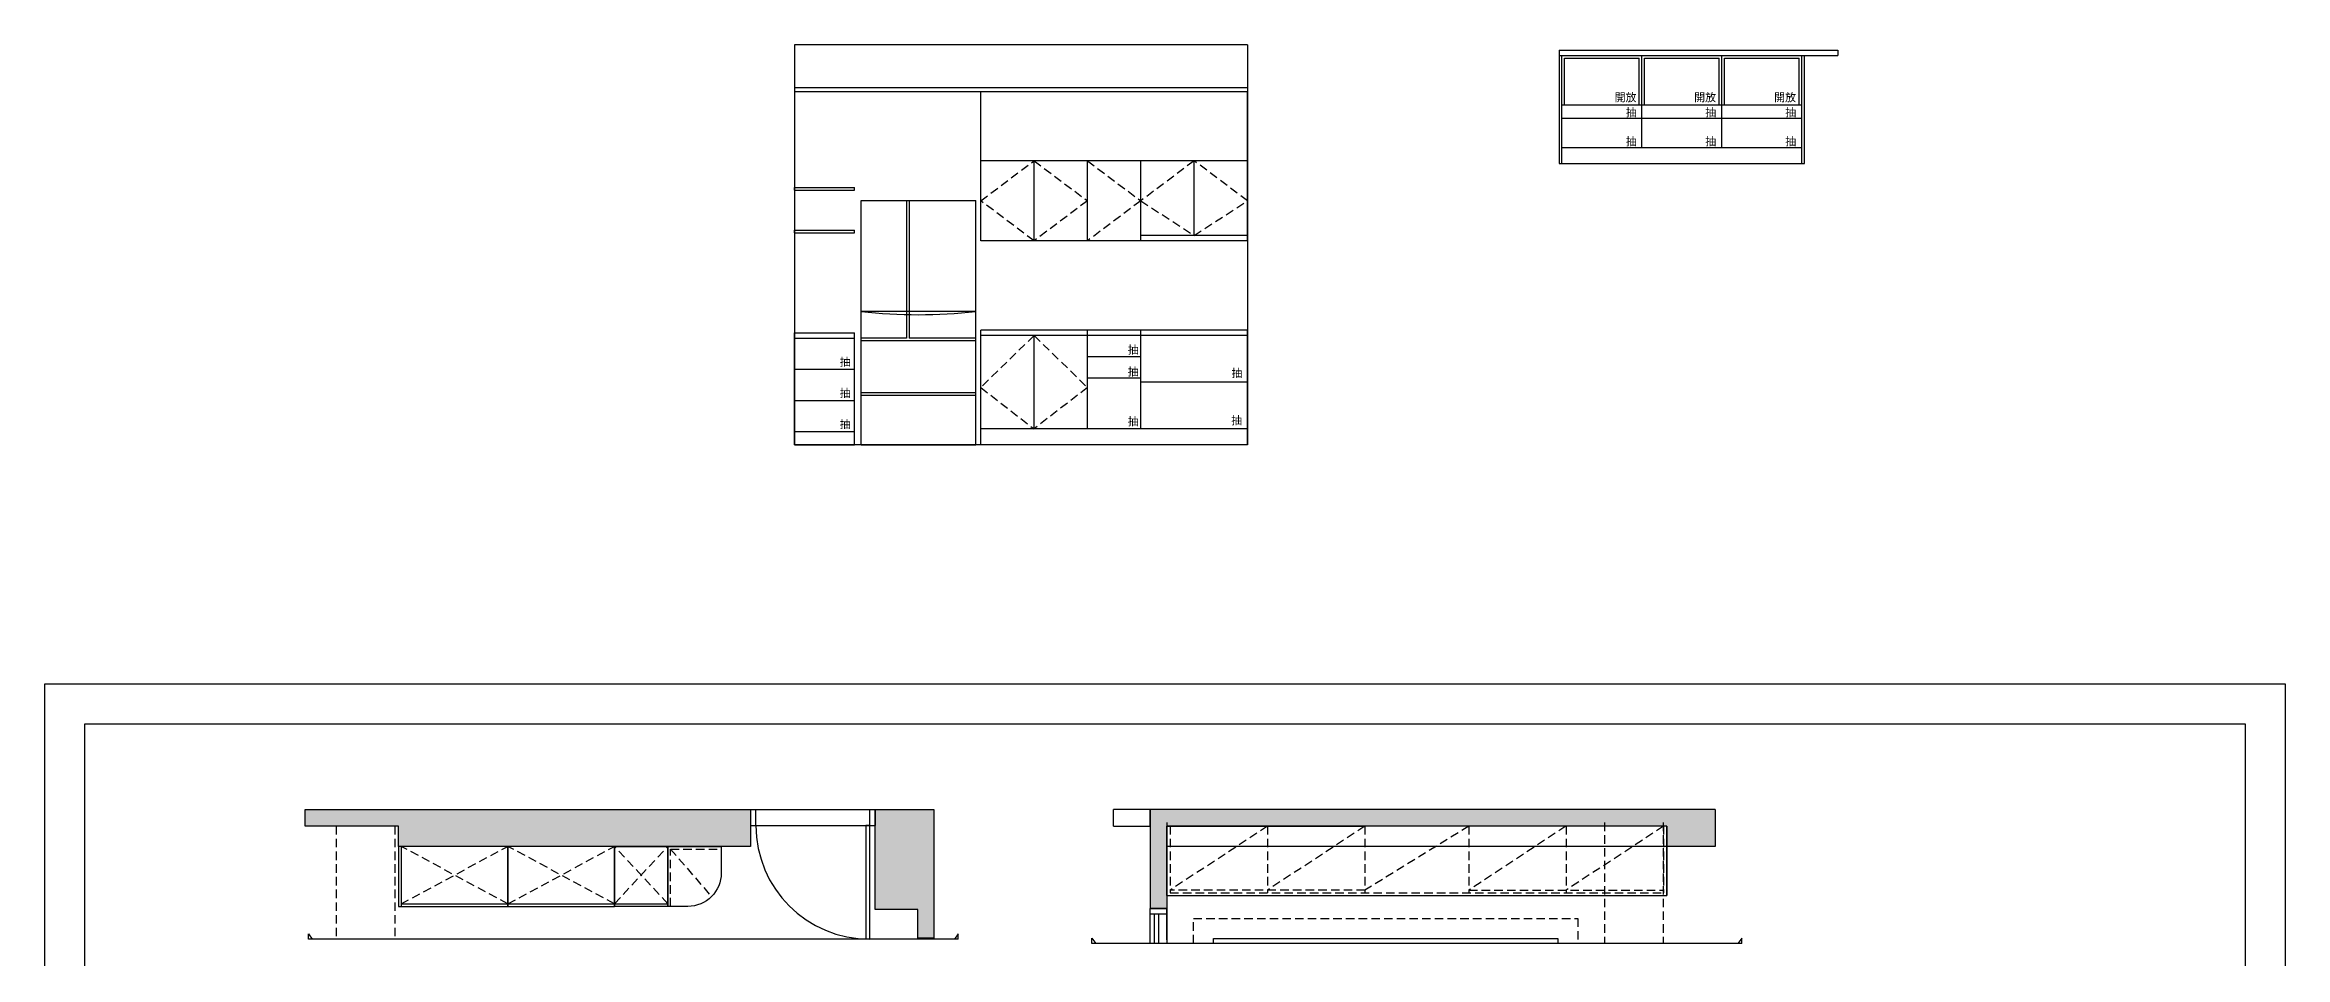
# Model space of a CAD drawing. Header units: millimetres. Extents: x -2628 to 3435, y -3699 to 2704.
# Drawn here: x 1698 to 3378, y -340 to 344 of the extents above; entities that cross this region are included whole.
import ezdxf
from ezdxf.enums import TextEntityAlignment as Align

# ---------------------------------------------------------------- set-up
doc = ezdxf.new("R2010")
doc.units = ezdxf.units.MM
doc.linetypes.add('HIDDEN', pattern=[9.525, 6.35, -3.175])
for name, color, linetype in [('02-結構樑', 252, 'HIDDEN'), ('03-結構牆', 253, 'Continuous'), ('04-門線', 94, 'Continuous'), ('05-窗線', 150, 'Continuous'), ('06-傢俱', 6, 'Continuous'), ('10-標註', 140, 'Continuous'), ('11-填充', 8, 'Continuous'), ('12-天花板', 120, 'Continuous'), ('圖框', 255, 'Continuous')]:
    doc.layers.add(name, color=color, linetype=linetype)
doc.layers.add('不出圖', color=235, linetype='Continuous', plot=False)
doc.styles.get("Standard").update_dxf_attribs({"font": 'arial.ttf'})

# ---------------------------------------------------------------- blocks, each defined once
blk = doc.blocks.new('冰箱立面')
at = {"layer": '06-傢俱'}
for p, q in [((0, 0), (0, 183.3)), ((0, 183.3), (86, 183.3)), ((34, 183.3), (34, 80)), ((36, 183.3), (36, 80)), ((86, 0), (86, 183.3)), ((86, 100), (0, 100)), ((34, 80), (0, 80)), ((86, 78), (0, 78)), ((86, 80), (36, 80)), ((86, 39), (0, 39)), ((86, 37), (0, 37)), ((0, 0), (86, 0))]:
    blk.add_line(p, q, dxfattribs=at)
blk.add_arc((43, 495.4), 397.8, 263.794, 276.206, dxfattribs=at)
blk = doc.blocks.new('門93')
at = {"layer": '04-門線'}
for p, q in [((0, 0), (-12, 0)), ((-12, 0), (-12, -93.3)), ((0, 0), (0, -93.3)), ((-12, -4), (0, -4)), ((-12, -89.3), (0, -89.3)), ((-12, -93.3), (0, -93.3))]:
    blk.add_line(p, q, dxfattribs=at)
blk.add_lwpolyline([(-97.3, -89.3), (-12, -89.3), (-12, -86.3), (-97.2, -86.3)], dxfattribs=at)
blk.add_arc((-12, -89.3), 85.3, 90, 180, dxfattribs=at)
blk = doc.blocks.new('廚櫃')
at = {"layer": '06-傢俱'}
for p, q in [((2, 0), (0, 0)), ((0, 0), (0, -45)), ((0, -45), (2, -45)), ((2, -43), (202, -43))]:
    blk.add_line(p, q, dxfattribs=at)
at = {"layer": '06-傢俱', "linetype": 'HIDDEN'}
for p, q in [((2, -43), (82, 0)), ((82, -43), (2, 0)), ((82, -43), (162, 0)), ((162, -43), (82, 0)), ((162, -43), (202, 0)), ((202, -43), (162, 0)), ((204, -45), (204, -2)), ((204, -2), (242, -2)), ((204, -2), (234.7, -37.7))]:
    blk.add_line(p, q, dxfattribs=at)
at = {"layer": '06-傢俱'}
for points in [[(2, 0), (2, -45), (82, -45), (82, 0)], [(82, 0), (82, -45), (162, -45), (162, 0)], [(162, -45), (162, 0), (162, 0), (162, -45)], [(162, -45), (162, 0), (202, 0), (202, -45)]]:
    blk.add_lwpolyline(points, close=True, dxfattribs=at)
blk.add_lwpolyline([(202, -45), (202, 0), (242, 0), (242, -20, -0.414214), (217, -45)], format="xyb", close=True, dxfattribs=at)
blk = doc.blocks.new('電視櫃')
at = {"layer": '06-傢俱'}
for p, q in [((-52, 0), (-52, -375)), ((-52, 0), (0, 0)), ((-15.2, -375), (-15.2, 0)), ((0, 0), (0, -2.5)), ((0, -2.5), (0, -39)), ((0, -2.5), (0, -75.5)), ((0, -75.5), (0, -148.5)), ((0, -226.2), (0, -148.5)), ((0, -299.2), (0, -226.2)), ((0, -372.2), (0, -299.2)), ((-52, -375), (0, -375)), ((0, -375), (-52, -375)), ((0, -375), (0, -372.2))]:
    blk.add_line(p, q, dxfattribs=at)
at = {"layer": '06-傢俱', "linetype": 'HIDDEN'}
for p, q in [((0, -2.5), (-50, -2.5)), ((-50, -2.5), (-50, -372.5)), ((-48, -148.5), (-48, -2.5)), ((0, -75.5), (-48, -2.5)), ((0, -75.5), (-50, -75.5)), ((0, -148.5), (-48, -75.5)), ((0, -148.5), (-50, -148.5)), ((0, -226.5), (-48, -148.5)), ((0, -226.5), (-50, -226.5)), ((-48, -226.5), (-48, -372.5)), ((0, -299.2), (-48, -226.5)), ((0, -299.5), (-50, -299.5)), ((0, -372.5), (-48, -299.5)), ((-48, -372.5), (-50, -372.5)), ((0, -372.5), (-48, -372.5))]:
    blk.add_line(p, q, dxfattribs=at)

msp = doc.modelspace()

# ---------------------------------------------------------------- hatches: boundary and pattern name
at = {"layer": '03-結構牆'}
h = msp.add_hatch(color=256, dxfattribs=at)
h.dxf.hatch_style = 1
h.paths.add_polyline_path([(2526.93, -229.14), (2526.93, -241.64), (2526.93, -303.39), (2539.43, -303.39), (2539.43, -241.64), (2541.93, -241.64), (2614.93, -241.64), (2687.93, -241.64), (2765.93, -241.64), (2844.43, -241.64), (2914.43, -241.64), (2914.43, -256.84), (2950.64, -256.84), (2950.64, -229.14)])
at = {"layer": '11-填充', "linetype": 'HIDDEN'}
h = msp.add_hatch(color=256, dxfattribs=at)
h.dxf.hatch_style = 1
h.paths.add_polyline_path([(2227.29, -256.84), (2227.29, -229.14), (1893.29, -229.14), (1893.29, -241.64), (1963.29, -241.64), (1963.29, -256.84)])
h.paths.add_polyline_path([(2320.59, -304.24), (2352.79, -304.24), (2352.79, -325.76), (2364.79, -325.76), (2364.79, -229.14), (2320.59, -229.14), (2320.59, -243.14)])

# ---------------------------------------------------------------- linework, layer by layer
at = {"layer": '02-結構樑'}
for p, q in [((1916.49, -241.64), (1916.49, -326.46)), ((1960.49, -241.64), (1960.49, -325.76)), ((2867.63, -238.99), (2867.63, -329.61)), ((2911.63, -238.99), (2911.63, -329.61))]:
    msp.add_line(p, q, dxfattribs=at)
at = {"layer": '03-結構牆'}
for p, q in [((2260.27, 344.33), (2260.27, 44.33)), ((2599.87, 344.33), (2260.27, 344.33)), ((2599.87, 344.33), (2599.87, 44.33)), ((2260.27, 312.33), (2599.87, 312.33)), ((2260.27, 309.33), (2599.87, 309.33)), ((2599.87, 44.33), (2260.27, 44.33)), ((2227.29, -229.14), (2227.29, -243.14)), ((2499.45, -241.64), (2499.45, -229.14)), ((2950.64, -229.14), (2526.93, -229.14)), ((2526.93, -229.14), (2526.93, -303.39)), ((2526.93, -241.64), (2526.93, -229.14)), ((2950.64, -229.14), (2950.64, -256.84)), ((2539.43, -238.99), (2539.43, -290.99)), ((2539.43, -303.39), (2526.93, -303.39))]:
    msp.add_line(p, q, dxfattribs=at)
msp.add_lwpolyline([(2227.29, -256.84), (1963.29, -256.84), (1963.29, -241.64), (1893.29, -241.64), (1893.29, -229.14), (2227.29, -229.14)], close=True, dxfattribs=at)
for points in [[(2320.59, -229.14), (2364.79, -229.14), (2364.79, -325.76), (2352.79, -325.76), (2352.79, -304.24), (2320.59, -304.24), (2320.59, -243.14), (2320.59, -229.14), (2320.59, -241.14)], [(2526.93, -229.14), (2499.45, -229.14)], [(2499.45, -241.64), (2526.93, -241.64)], [(2950.64, -256.84), (2914.43, -256.84), (2914.43, -256.84), (2914.43, -241.64), (2844.43, -241.64), (2765.93, -241.64), (2687.93, -241.64), (2614.93, -241.64), (2541.93, -241.64), (2539.43, -241.64), (2539.43, -306.04)]]:
    msp.add_lwpolyline(points, dxfattribs=at)
at = {"layer": '05-窗線'}
for p, q in [((2526.93, -303.39), (2539.43, -303.39)), ((2526.93, -303.39), (2539.43, -303.39)), ((2526.93, -329.61), (2526.93, -303.39)), ((2526.93, -307.39), (2539.43, -307.39)), ((2539.43, -303.39), (2539.43, -329.61)), ((2539.43, -326.96), (2539.43, -303.39))]:
    msp.add_line(p, q, dxfattribs=at)
at = {"layer": '05-窗線', "color": 4}
for p, q in [((2530.18, -307.39), (2533.18, -307.39)), ((2530.18, -329.61), (2530.18, -307.39)), ((2533.18, -307.39), (2533.18, -329.61))]:
    msp.add_line(p, q, dxfattribs=at)
at = {"layer": '06-傢俱'}
for p, q in [((2833.65, 340.21), (2833.65, 255.21)), ((2833.65, 340.21), (2835.65, 340.21)), ((2833.65, 340.21), (3042.65, 340.21)), ((2833.65, 336.21), (3042.65, 336.21)), ((2835.65, 255.21), (2835.65, 336.21)), ((2895.65, 267.21), (2895.65, 336.21)), ((2955.65, 267.21), (2955.65, 336.21)), ((3015.65, 255.21), (3015.65, 336.21)), ((3017.65, 255.21), (3017.65, 336.21)), ((3042.65, 340.21), (3042.65, 336.21)), ((2837.65, 334.21), (2893.65, 334.21)), ((2837.65, 299.21), (2837.65, 334.21)), ((2893.65, 299.21), (2893.65, 334.21)), ((2897.65, 299.21), (2897.65, 334.21)), ((2897.65, 334.21), (2953.65, 334.21)), ((2953.65, 299.21), (2953.65, 334.21)), ((2957.65, 299.21), (2957.65, 334.21)), ((2957.65, 334.21), (3013.65, 334.21)), ((3013.65, 299.21), (3013.65, 334.21)), ((2399.87, 197.33), (2399.87, 309.33)), ((2399.87, 309.33), (2599.87, 309.33)), ((2599.87, 197.33), (2599.87, 309.33)), ((2835.65, 299.21), (3015.65, 299.21)), ((2835.65, 289.21), (3015.65, 289.21)), ((2599.87, 257.33), (2399.87, 257.33)), ((2439.87, 197.33), (2439.87, 257.33)), ((2479.87, 197.33), (2479.87, 257.33)), ((2519.87, 197.33), (2519.87, 257.33)), ((2559.87, 201.33), (2559.87, 257.33)), ((2833.65, 255.21), (2835.65, 255.21)), ((2835.65, 267.21), (3015.65, 267.21)), ((2835.65, 255.21), (2895.65, 255.21)), ((2895.65, 255.21), (2955.65, 255.21)), ((2955.65, 255.21), (3017.65, 255.21)), ((2260.27, 237.33), (2305.27, 237.33)), ((2260.27, 235.33), (2260.27, 237.33)), ((2260.27, 235.33), (2305.27, 235.33)), ((2305.27, 235.33), (2305.27, 237.33)), ((2260.27, 205.33), (2305.27, 205.33)), ((2260.27, 203.33), (2260.27, 205.33)), ((2260.27, 203.33), (2305.27, 203.33)), ((2305.27, 203.33), (2305.27, 205.33)), ((2599.87, 197.33), (2399.87, 197.33)), ((2599.87, 201.33), (2519.87, 201.33)), ((2260.27, 44.33), (2260.27, 128.33)), ((2260.27, 128.33), (2305.27, 128.33)), ((2260.27, 124.33), (2305.27, 124.33)), ((2305.27, 44.33), (2305.27, 128.33)), ((2599.87, 130.33), (2399.87, 130.33)), ((2399.87, 44.33), (2399.87, 130.33)), ((2599.87, 126.33), (2399.87, 126.33)), ((2439.87, 56.33), (2439.87, 126.33)), ((2479.87, 56.33), (2479.87, 130.33)), ((2519.87, 56.33), (2519.87, 130.33)), ((2599.87, 44.33), (2599.87, 130.33)), ((2260.27, 101), (2305.27, 101)), ((2519.87, 110.33), (2479.87, 110.33)), ((2519.87, 94.33), (2479.87, 94.33)), ((2599.87, 91.33), (2519.87, 91.33)), ((2260.27, 77.66), (2305.27, 77.66)), ((2260.27, 54.33), (2305.27, 54.33)), ((2599.87, 56.33), (2399.87, 56.33)), ((2260.27, 44.33), (2305.27, 44.33)), ((2599.87, 44.33), (2399.87, 44.33))]:
    msp.add_line(p, q, dxfattribs=at)
at = {"layer": '06-傢俱', "linetype": 'HIDDEN'}
for p, q in [((2399.87, 227.33), (2439.87, 257.33)), ((2439.87, 257.33), (2479.87, 227.33)), ((2479.87, 257.33), (2519.87, 227.33)), ((2559.87, 257.33), (2519.87, 227.33)), ((2599.87, 227.33), (2559.87, 257.33)), ((2439.87, 197.33), (2399.87, 227.33)), ((2479.87, 227.33), (2439.87, 197.33)), ((2519.87, 227.33), (2479.87, 197.33)), ((2519.87, 227.33), (2559.87, 201.33)), ((2559.87, 201.33), (2599.87, 227.33)), ((2439.87, 126.33), (2399.87, 87.33)), ((2439.87, 126.33), (2479.87, 87.33)), ((2399.87, 87.33), (2439.87, 56.33)), ((2479.87, 87.33), (2439.87, 56.33))]:
    msp.add_line(p, q, dxfattribs=at)
at = {"layer": '10-標註'}
for p, q in [((1895.69, -326.46), (1895.69, -322.46)), ((1895.69, -322.46), (1898.56, -326.46)), ((2382.99, -326.46), (1895.69, -326.46)), ((2382.99, -322.46), (2380.12, -326.46)), ((2382.99, -326.46), (2382.99, -322.46)), ((2483.28, -329.61), (2483.28, -325.61)), ((2483.28, -325.61), (2486.15, -329.61)), ((2970.58, -329.61), (2483.28, -329.61)), ((2970.58, -325.61), (2967.71, -329.61)), ((2970.58, -329.61), (2970.58, -325.61))]:
    msp.add_line(p, q, dxfattribs=at)
at = {"layer": '12-天花板', "linetype": 'HIDDEN'}
msp.add_lwpolyline([(2559.43, -329.61), (2559.43, -310.8), (2847.63, -310.8), (2847.63, -329.61)], dxfattribs=at)
at = {"layer": '12-天花板'}
msp.add_lwpolyline([(2574.43, -329.61), (2574.43, -325.8), (2832.63, -325.8), (2832.63, -329.61)], dxfattribs=at)
at = {"layer": '不出圖'}
msp.add_lwpolyline([(1698.04, -134.96), (3378.04, -134.96), (3378.04, -1322.96), (1698.04, -1322.96)], close=True, dxfattribs=at)
at = {"layer": '圖框', "color": 5}
msp.add_lwpolyline([(1728.04, -164.96), (3348.04, -164.96), (3348.04, -1292.96), (1728.04, -1292.96)], close=True, dxfattribs=at)

# ---------------------------------------------------------------- block references
at = {"layer": '04-門線', "rotation": 90}
msp.add_blockref('門93', (2227.29, -229.14), dxfattribs=at)
at = {"layer": '06-傢俱'}
msp.add_blockref('冰箱立面', (2310.15, 44.33), dxfattribs=at)
at = {"layer": '06-傢俱', "rotation": 90}
msp.add_blockref('電視櫃', (2539.43, -241.64), dxfattribs=at)
at = {"layer": '11-填充', "linetype": 'HIDDEN'}
msp.add_blockref('廚櫃', (1963.29, -256.84), dxfattribs=at)

# ---------------------------------------------------------------- texts
at = {"layer": '10-標註'}
for s, p in [('開放', (2883.41, 305.06)), ('開放', (2943.04, 305.06)), ('開放', (3003.01, 305.06)), ('抽', (2887.69, 293.83)), ('抽', (2947.32, 293.83)), ('抽', (3007.29, 293.83)), ('抽', (2887.69, 272.05)), ('抽', (2947.32, 272.05)), ('抽', (3007.29, 272.05)), ('抽', (2514.22, 115.84)), ('抽', (2298.21, 106.69)), ('抽', (2514.22, 99.4)), ('抽', (2592.01, 98.24)), ('抽', (2298.21, 83.32)), ('抽', (2298.21, 59.94)), ('抽', (2514.22, 62.11)), ('抽', (2591.78, 62.83))]:
    msp.add_text(s, height=6, dxfattribs=at).set_placement(p, align=Align.MIDDLE)

doc.saveas('drawing.dxf')
